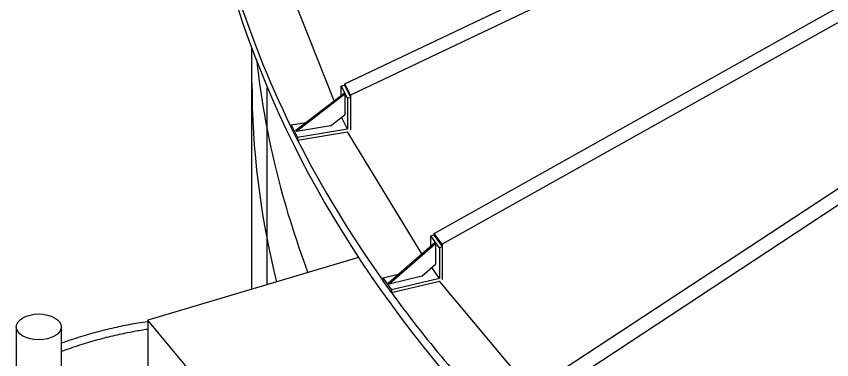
# Model space of a CAD drawing. Header units: millimetres. Extents: x 0 to 126150, y 0 to 89100.
# Drawn here: x 94905 to 98885, y 45067 to 46745 of the extents above; entities that cross this region are included whole.
import ezdxf

# ---------------------------------------------------------------- set-up
doc = ezdxf.new("R2010")
doc.units = ezdxf.units.MM
doc.header["$LTSCALE"] = 150
doc.layers.add('Visible', color=7, linetype='Continuous', lineweight=25)

msp = doc.modelspace()

# ---------------------------------------------------------------- linework, layer by layer
at = {"layer": 'Visible'}
for p, q in [((96508.11, 46415.6), (105510.85, 50697.3)), ((105540.61, 50642.81), (96535.79, 46360.12)), ((96945.41, 45684.25), (105502.24, 50483.02)), ((105385.31, 50342.64), (96983.68, 45630.91)), ((97521.8, 44985.77), (105057.43, 49949.02)), ((104905.38, 49766.49), (97570.18, 44935.24)), ((96455.97, 46332.19), (96217.45, 46935.56)), ((96054.91, 45410.63), (96054.91, 46587.94)), ((96535.79, 46360.12), (96508.11, 46415.6)), ((96508.11, 46405.12), (96508.11, 46415.6)), ((96130.05, 45432.99), (96130.05, 46397.89)), ((96269.76, 46188.21), (96505.19, 46370.25)), ((96491.35, 46405.34), (96506.72, 46407.9)), ((96521.8, 46344.31), (96491.35, 46405.34)), ((96491.35, 46359.55), (96491.35, 46405.34)), ((96505.19, 46370.25), (96507.96, 46364.7)), ((96508.11, 46405.12), (96506.72, 46407.9)), ((96508.11, 46405.12), (96535.79, 46349.64)), ((96507.96, 46364.7), (96272.53, 46182.66)), ((96507.96, 46364.7), (96507.96, 46264.36)), ((96537.17, 46346.87), (96521.8, 46344.31)), ((96521.8, 46344.31), (96521.8, 46194.08)), ((96535.79, 46360.12), (96535.79, 46349.64)), ((96537.17, 46346.87), (96535.79, 46349.64)), ((96537.17, 46188.24), (96537.17, 46346.87)), ((96437.85, 46210.16), (96507.96, 46264.36)), ((96521.8, 46194.08), (96492.64, 46252.52)), ((96247.27, 46214.51), (96319.26, 46226.48)), ((96247.27, 46214.51), (96277.73, 46153.48)), ((96247.27, 46201.44), (96247.27, 46214.51)), ((96437.85, 46210.16), (96272.53, 46182.66)), ((96277.73, 46140.42), (96247.27, 46201.44)), ((96272.53, 46182.66), (96269.76, 46188.21)), ((96521.8, 46194.08), (96277.73, 46153.48)), ((96277.73, 46140.42), (96522.05, 46181.05)), ((96884.21, 45583.49), (96522.05, 46181.05)), ((96277.73, 46153.48), (96277.73, 46140.42)), ((96928.72, 45672.9), (96943.5, 45676.44)), ((96970.81, 45614.23), (96928.72, 45672.9)), ((96928.72, 45622.23), (96928.72, 45672.9)), ((96945.41, 45673.77), (96943.5, 45676.44)), ((96983.68, 45630.91), (96945.41, 45684.25)), ((96945.41, 45673.77), (96945.41, 45684.25)), ((96945.41, 45673.77), (96983.68, 45620.43)), ((96721.5, 45441.87), (96947.85, 45638.89)), ((96951.68, 45633.55), (96725.33, 45436.53)), ((96947.85, 45638.89), (96951.68, 45633.55)), ((96951.68, 45633.55), (96951.68, 45533.21)), ((96985.6, 45617.77), (96970.81, 45614.23)), ((96970.81, 45614.23), (96970.81, 45463.99)), ((96983.68, 45630.91), (96983.68, 45620.43)), ((96985.6, 45617.77), (96983.68, 45620.43)), ((96985.6, 45459.14), (96985.6, 45617.77)), ((96575.95, 45565.67), (95546.09, 45259.23)), ((96884.28, 45474.55), (96951.68, 45533.21)), ((96970.81, 45463.99), (96932.89, 45516.86)), ((96694.05, 45466.55), (96771, 45484.95)), ((96694.05, 45466.55), (96736.15, 45407.88)), ((96694.05, 45453.49), (96694.05, 45466.55)), ((96884.28, 45474.55), (96725.33, 45436.53)), ((96970.81, 45463.99), (96736.15, 45407.88)), ((96736.15, 45394.81), (96694.05, 45453.49)), ((96725.33, 45436.53), (96721.5, 45441.87)), ((96736.15, 45394.81), (96971.05, 45450.99)), ((97456.62, 44868.85), (96971.05, 45450.99)), ((96736.15, 45407.88), (96736.15, 45394.81)), ((95546.09, 45259.23), (95546.09, 43691.55)), ((96500.91, 44114.92), (95546.09, 45259.23)), ((94904.87, 45226.87), (94904.87, 43113.78)), ((95123.97, 45226.87), (95123.97, 44328.72))]:
    msp.add_line(p, q, dxfattribs=at)
for centre, major_axis, start_param, end_param in [((108004.91, 48062.83), (-12220, 0), 0, 0.686018), ((108004.91, 48124.06), (-12220, 0), 0.1728004, 0.2759628), ((108004.91, 46960.56), (-11950, 0), 0.0631787, 0.2144802), ((108004.91, 46420.44), (-11950, 0), 0, 0.1416736), ((108004.91, 46420.44), (11950, 0), 3.7781736, 6.2831853), ((108004.91, 48124.06), (-12220, 0), 0.2850002, 0.3881735), ((108004.91, 48124.06), (12220, 0), 3.5387926, 3.6419722), ((108004.91, 45277.35), (11950, 0), 3.6761302, 6.2831853)]:
    msp.add_ellipse(centre, major_axis=major_axis, ratio=0.5773503, start_param=start_param, end_param=end_param, dxfattribs=at)
msp.add_ellipse((95014.42, 45226.87), major_axis=(109.55, 0), ratio=0.5773503, dxfattribs=at)
for points, knots in [([(95123.97, 45147.71), (95133.35, 45151.07), (95142.71, 45154.36), (95182.27, 45167.97), (95212.33, 45177.61), (95271.8, 45195.37), (95301.26, 45203.51), (95359.31, 45218.29), (95387.95, 45224.95), (95444.16, 45236.84), (95471.76, 45242.08), (95514.73, 45249.33), (95530.53, 45251.79), (95546.09, 45254.02)], [573.4621337, 573.4621337, 573.4621337, 573.4621337, 576.6436419, 576.6436419, 586.9352183, 586.9352183, 597.2256403, 597.2256403, 607.5155697, 607.5155697, 617.8059047, 617.8059047, 623.9175852, 623.9175852, 623.9175852, 623.9175852]), ([(95546.09, 45215.07), (95524.15, 45211.85), (95501.7, 45208.14), (95452.04, 45199.02), (95424.63, 45193.42), (95368.86, 45180.78), (95340.45, 45173.75), (95282.9, 45158.21), (95253.72, 45149.7), (95194.87, 45131.19), (95165.15, 45121.17), (95131.53, 45109.04), (95127.75, 45107.66), (95123.97, 45106.28)], [111.129059, 111.129059, 111.129059, 111.129059, 119.7995271, 119.7995271, 129.9506346, 129.9506346, 140.1044002, 140.1044002, 150.2593023, 150.2593023, 160.4142347, 160.4142347, 161.6977795, 161.6977795, 161.6977795, 161.6977795])]:
    msp.add_open_spline(points, degree=3, knots=knots, dxfattribs=at)

doc.saveas('drawing.dxf')
